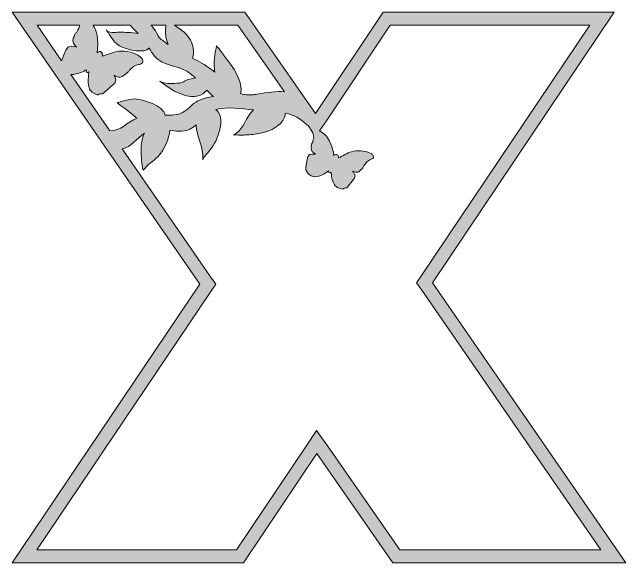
# Model space of a CAD drawing. Header units: millimetres. Extents: x 58 to 947, y -318 to -41.
# Drawn here: x 805.2 to 946.8, y -318 to -191 of the extents above; entities that cross this region are included whole.
import ezdxf

# ---------------------------------------------------------------- set-up
doc = ezdxf.new("R2010")
doc.units = ezdxf.units.MM
doc.header["$MEASUREMENT"] = 0
doc.layers.add('Layer 1', color=7, linetype='Continuous')

# ---------------------------------------------------------------- blocks, each defined once
blk = doc.blocks.new('block 2')
at = {"layer": 'Layer 1'}
h = blk.add_hatch(color=1, dxfattribs=at)
h.dxf.hatch_style = 2
h.paths.add_polyline_path([(902.17, -253.44), (944.13, -191.02), (890.83, -191.02), (875.2, -214.41), (858.84, -191.02), (805.17, -191.02), (848.51, -253.78), (805.17, -318.03), (858.55, -318.03), (875.49, -292.81), (893.08, -318.03), (946.82, -318.03)])
edge = h.paths.add_edge_path()
edge.add_spline(control_points=[(868.02, -209.39), (866.06, -209.19), (863.97, -209.52), (862.07, -209.85), (861.65, -209.92), (861.22, -210), (860.79, -210.06), (860.12, -210.1), (859.45, -210.1), (858.79, -210.01), (858.47, -209.97), (858.16, -209.89), (857.87, -209.79), (857.97, -209.48), (858.01, -209.13), (858, -208.8), (857.99, -207.19), (857.23, -205.69), (856.45, -204.28), (855.86, -203.21), (852.35, -198.78), (852.35, -198.78), (852.35, -198.78), (851.71, -201.26), (851.79, -203.21), (851.81, -203.75), (851.85, -204.31), (851.91, -204.86), (851.62, -204.6), (851.33, -204.35), (851.02, -204.12), (849.68, -203.15), (848.23, -202.37), (846.76, -201.61), (847.07, -200.93), (847.1, -200.11), (846.97, -199.36), (846.74, -198.06), (846.1, -196.84), (845.18, -195.9), (844.43, -195.14), (843.52, -194.58), (842.6, -194.02), (842.6, -194.02), (857.27, -194.02), (857.27, -194.02), (857.27, -194.02), (868.02, -209.39), (868.02, -209.39)], knot_values=[0, 0, 0, 0, 1, 1, 1, 2, 2, 2, 3, 3, 3, 4, 4, 4, 5, 5, 5, 6, 6, 6, 7, 7, 7, 8, 8, 8, 9, 9, 9, 10, 10, 10, 11, 11, 11, 12, 12, 12, 13, 13, 13, 14, 14, 14, 15, 15, 15, 16, 16, 16, 16], degree=3, periodic=1)
edge = h.paths.add_edge_path()
edge.add_spline(control_points=[(840.64, -194.02), (840.63, -194.4), (840.58, -194.77), (840.55, -195.15), (840.49, -196.27), (840.72, -197.39), (841.16, -198.42), (840.45, -197.93), (839.75, -197.41), (839.07, -196.87), (838.88, -196.51), (838.69, -196.14), (838.49, -195.78), (838.17, -195.22), (837.75, -194.55), (837.24, -194.02), (837.24, -194.02), (840.64, -194.02), (840.64, -194.02)], knot_values=[0, 0, 0, 0, 1, 1, 1, 2, 2, 2, 3, 3, 3, 4, 4, 4, 5, 5, 5, 6, 6, 6, 6], degree=3, periodic=1)
edge = h.paths.add_edge_path()
edge.add_spline(control_points=[(817.42, -200.06), (817.42, -200.06), (816.54, -202.2), (816.54, -202.2), (816.54, -202.2), (810.89, -194.02), (810.89, -194.02), (810.89, -194.02), (820.7, -194.02), (820.7, -194.02), (820.7, -194.08), (820.7, -194.14), (820.69, -194.2), (820.68, -194.29), (820.67, -194.38), (820.63, -194.46), (820.49, -194.74), (820.34, -195.03), (820.2, -195.31), (820.15, -195.4), (820.11, -195.5), (820.05, -195.58), (819.92, -195.76), (819.75, -195.91), (819.65, -196.1), (819.49, -196.41), (819.35, -196.74), (819.25, -197.07), (818.99, -197.88), (819.41, -198.49), (819.98, -199.05), (819.33, -198.86), (818.57, -198.69), (818.03, -199.11), (817.72, -199.34), (817.57, -199.71), (817.42, -200.06)], knot_values=[0, 0, 0, 0, 1, 1, 1, 2, 2, 2, 3, 3, 3, 4, 4, 4, 5, 5, 5, 6, 6, 6, 7, 7, 7, 8, 8, 8, 9, 9, 9, 10, 10, 10, 11, 11, 11, 12, 12, 12, 12], degree=3, periodic=1)
edge = h.paths.add_edge_path()
edge.add_spline(control_points=[(818.72, -205.36), (819.09, -205.38), (819.49, -205.34), (819.89, -205.25), (820.49, -205.13), (821.06, -204.91), (821.62, -204.66), (821.8, -204.57), (822.05, -204.38), (822.29, -204.32), (822.24, -204.41), (822.22, -204.51), (822.22, -204.61), (822.22, -204.76), (822.31, -204.87), (822.47, -204.89), (822.52, -204.9), (822.57, -204.89), (822.61, -204.89), (822.65, -204.89), (822.69, -204.88), (822.72, -204.85), (822.76, -204.84), (822.79, -204.82), (822.82, -204.8), (822.87, -205.17), (822.77, -205.66), (822.74, -205.91), (822.64, -206.76), (822.61, -207.67), (822.92, -208.48), (823.06, -208.84), (823.27, -209.22), (823.58, -209.47), (823.93, -209.75), (824.4, -209.81), (824.77, -210.05), (825, -210.2), (825.07, -209.94), (825.27, -209.88), (825.51, -209.8), (825.76, -209.92), (826, -209.85), (826.12, -209.82), (826.22, -209.73), (826.32, -209.64), (827.01, -209.02), (827.71, -208.4), (828.41, -207.77), (828.67, -207.54), (828.94, -207.29), (829.04, -206.95), (829.18, -206.46), (828.91, -205.96), (828.65, -205.52), (828.77, -205.73), (829.51, -205.94), (829.77, -205.97), (830.14, -206.02), (830.51, -205.91), (830.81, -205.69), (831.2, -205.4), (831.61, -205.13), (831.92, -204.74), (832.05, -204.57), (832.2, -204.42), (832.35, -204.28), (832.53, -204.1), (832.75, -203.96), (832.91, -203.77), (833.23, -203.4), (833.65, -203.26), (834.1, -203.15), (834.38, -203.09), (834.66, -203.02), (834.91, -202.9), (835.42, -202.66), (835.49, -202.25), (835.18, -201.8), (835.04, -201.6), (834.86, -201.43), (834.67, -201.29), (833.27, -200.28), (831.53, -199.86), (829.81, -200.03), (828.41, -200.16), (827.23, -200.79), (825.91, -201.14), (826.02, -200.91), (826.04, -200.65), (825.89, -200.4), (825.72, -200.11), (825.39, -200), (825.08, -200.12), (824.94, -200.18), (824.84, -200.27), (824.75, -200.38), (824.79, -200.2), (824.82, -200.01), (824.84, -199.82), (824.97, -198.55), (824.94, -197.28), (824.67, -196.02), (824.52, -195.34), (824.27, -194.69), (823.89, -194.09), (823.88, -194.07), (823.86, -194.05), (823.84, -194.02), (823.84, -194.02), (832.42, -194.02), (832.42, -194.02), (833.01, -194.67), (833.63, -195.29), (834.26, -195.9), (832.75, -195.66), (831.2, -195.63), (829.89, -195.63), (828.9, -195.64), (827.43, -195.91), (826.87, -195.1), (828.08, -196.68), (828.41, -198.11), (830.67, -199.13), (831.78, -199.63), (835.75, -200.57), (836.74, -199.33), (836.75, -199.31), (836.76, -199.29), (836.77, -199.27), (837.51, -200.61), (838.39, -201.76), (839.8, -202.53), (841.52, -203.47), (843.58, -203.57), (845.3, -204.53), (846.1, -204.97), (846.8, -205.55), (847.46, -206.19), (846.54, -206.3), (845.65, -206.58), (845.12, -206.85), (844.85, -206.98), (844.6, -207.12), (844.33, -207.22), (843.96, -207.34), (843.57, -207.37), (843.19, -207.4), (841.85, -207.49), (840.43, -207.57), (839.26, -206.92), (841.4, -208.56), (843.74, -210.18), (846.43, -210.43), (846.99, -210.48), (847.56, -210.47), (848.11, -210.33), (848.73, -210.17), (849.57, -209.65), (850.11, -209.01), (850.62, -209.52), (851.13, -210.01), (851.66, -210.46), (850.36, -210.6), (849.05, -210.99), (848.05, -211.49), (846.81, -212.11), (846.04, -213.16), (844.9, -213.92), (843.77, -214.67), (842.43, -214.78), (841.1, -214.8), (840.9, -214.8), (840.7, -214.8), (840.51, -214.8), (839.98, -212.49), (835.39, -211.11), (833.55, -211.03), (832.14, -210.97), (829.38, -211.91), (829.38, -211.91), (829.38, -211.91), (832.54, -214.19), (833.48, -215.1), (833.59, -215.21), (833.74, -215.32), (833.91, -215.44), (831.83, -216.34), (830.09, -218.48), (827.71, -218.38), (827.71, -218.38), (818.72, -205.36), (818.72, -205.36)], knot_values=[0, 0, 0, 0, 1, 1, 1, 2, 2, 2, 3, 3, 3, 4, 4, 4, 5, 5, 5, 6, 6, 6, 7, 7, 7, 8, 8, 8, 9, 9, 9, 10, 10, 10, 11, 11, 11, 12, 12, 12, 13, 13, 13, 14, 14, 14, 15, 15, 15, 16, 16, 16, 17, 17, 17, 18, 18, 18, 19, 19, 19, 20, 20, 20, 21, 21, 21, 22, 22, 22, 23, 23, 23, 24, 24, 24, 25, 25, 25, 26, 26, 26, 27, 27, 27, 28, 28, 28, 29, 29, 29, 30, 30, 30, 31, 31, 31, 32, 32, 32, 33, 33, 33, 34, 34, 34, 35, 35, 35, 36, 36, 36, 37, 37, 37, 38, 38, 38, 39, 39, 39, 40, 40, 40, 41, 41, 41, 42, 42, 42, 43, 43, 43, 44, 44, 44, 45, 45, 45, 46, 46, 46, 47, 47, 47, 48, 48, 48, 49, 49, 49, 50, 50, 50, 51, 51, 51, 52, 52, 52, 53, 53, 53, 54, 54, 54, 55, 55, 55, 56, 56, 56, 57, 57, 57, 58, 58, 58, 59, 59, 59, 60, 60, 60, 61, 61, 61, 62, 62, 62, 63, 63, 63, 64, 64, 64, 64], degree=3, periodic=1)
edge = h.paths.add_edge_path()
edge.add_spline(control_points=[(877.95, -291.09), (877.95, -291.09), (875.44, -287.5), (875.44, -287.5), (875.44, -287.5), (873, -291.13), (873, -291.13), (873, -291.13), (856.95, -315.03), (856.95, -315.03), (856.95, -315.03), (810.82, -315.03), (810.82, -315.03), (810.82, -315.03), (851, -255.45), (851, -255.45), (851, -255.45), (852.14, -253.76), (852.14, -253.76), (852.14, -253.76), (850.98, -252.07), (850.98, -252.07), (850.98, -252.07), (830.58, -222.53), (830.58, -222.53), (832.65, -222.1), (833.96, -220.14), (835.68, -218.9), (835.13, -220.15), (834.94, -221.66), (834.93, -222.81), (834.92, -224.37), (835.07, -225.93), (835.38, -227.46), (835.97, -226.82), (836.54, -226.17), (837.24, -225.66), (838.32, -224.86), (839.3, -223.98), (839.94, -222.8), (840.7, -221.4), (841.42, -219.93), (841.54, -218.34), (841.54, -218.29), (841.54, -218.25), (841.54, -218.21), (842.48, -218.37), (843.41, -218.52), (844.36, -218.45), (845.72, -218.36), (846.73, -217.79), (847.61, -216.98), (847.68, -218.29), (848.09, -219.57), (848.48, -220.83), (848.9, -222.21), (849.3, -223.64), (849.15, -225.08), (849.21, -224.52), (849.96, -223.85), (850.31, -223.44), (851.49, -222.08), (852.47, -220.42), (852.95, -218.64), (853.4, -216.98), (853.79, -214.66), (852.21, -213.48), (854.89, -212.73), (858.12, -213.3), (860.87, -213.55), (860.6, -213.81), (860.35, -214.08), (860.14, -214.37), (858.89, -216.03), (858.29, -218.4), (856.28, -219.37), (856.58, -219.23), (857.38, -219.37), (857.75, -219.37), (858.32, -219.36), (858.9, -219.34), (859.47, -219.31), (860.61, -219.25), (861.74, -219.12), (862.85, -218.85), (864.87, -218.35), (867.23, -217.34), (868.03, -215.25), (868.16, -214.92), (868.22, -214.6), (868.24, -214.29), (870.09, -214.72), (871.8, -215.48), (873.12, -216.94), (873.23, -217.06), (873.35, -217.13), (873.47, -217.18), (873.47, -217.18), (874.53, -218.69), (874.53, -218.69), (874.54, -218.76), (874.55, -218.83), (874.58, -218.89), (874.67, -219.12), (874.69, -219.34), (874.71, -219.56), (874.73, -219.65), (874.76, -219.74), (874.77, -219.83), (874.78, -219.9), (874.78, -219.97), (874.77, -220.04), (874.72, -220.29), (874.65, -220.53), (874.59, -220.78), (874.57, -220.85), (874.56, -220.93), (874.53, -221.01), (874.45, -221.17), (874.34, -221.31), (874.3, -221.48), (874.23, -221.74), (874.19, -222.02), (874.17, -222.29), (874.13, -222.97), (874.6, -223.4), (875.19, -223.76), (874.62, -223.7), (873.95, -223.67), (873.59, -224.08), (873.38, -224.3), (873.33, -224.62), (873.28, -224.92), (873.28, -224.92), (872.98, -226.87), (872.98, -226.87), (872.95, -227.03), (872.93, -227.18), (872.97, -227.34), (873, -227.43), (873.04, -227.52), (873.09, -227.6), (873.13, -227.67), (873.17, -227.74), (873.21, -227.82), (873.93, -229.09), (875.18, -229.16), (876.41, -228.69), (876.88, -228.51), (877.31, -228.25), (877.72, -227.98), (877.85, -227.89), (878.02, -227.7), (878.21, -227.62), (878.18, -227.7), (878.18, -227.78), (878.2, -227.86), (878.24, -227.98), (878.34, -228.06), (878.47, -228.05), (878.51, -228.05), (878.55, -228.04), (878.59, -228.03), (878.62, -228.02), (878.65, -228.01), (878.67, -227.99), (878.7, -227.97), (878.72, -227.95), (878.74, -227.93), (878.86, -228.22), (878.88, -228.62), (878.91, -228.82), (879, -229.5), (879.17, -230.23), (879.59, -230.83), (879.78, -231.1), (880.04, -231.37), (880.35, -231.52), (880.7, -231.7), (881.09, -231.68), (881.45, -231.82), (881.67, -231.91), (881.68, -231.69), (881.83, -231.62), (882.02, -231.53), (882.24, -231.58), (882.43, -231.5), (882.52, -231.45), (882.59, -231.37), (882.65, -231.29), (883.09, -230.7), (883.54, -230.11), (883.99, -229.52), (884.15, -229.3), (884.33, -229.07), (884.34, -228.79), (884.35, -228.38), (884.02, -228.02), (883.71, -227.71), (883.86, -227.85), (884.52, -227.92), (884.74, -227.91), (885.06, -227.9), (885.34, -227.76), (885.54, -227.55), (885.8, -227.26), (886.09, -226.99), (886.26, -226.64), (886.33, -226.49), (886.43, -226.36), (886.52, -226.22), (886.63, -226.06), (886.78, -225.92), (886.88, -225.74), (887.07, -225.4), (887.39, -225.24), (887.73, -225.09), (887.95, -225), (888.17, -224.91), (888.35, -224.78), (888.72, -224.52), (888.69, -224.19), (888.34, -223.87), (888.19, -223.74), (888, -223.62), (887.81, -223.54), (886.45, -222.93), (884.92, -222.84), (883.53, -223.2), (882.4, -223.5), (881.56, -224.16), (880.53, -224.61), (880.58, -224.41), (880.54, -224.21), (880.36, -224.03), (880.16, -223.83), (879.87, -223.78), (879.64, -223.92), (879.53, -223.98), (879.47, -224.07), (879.42, -224.17), (879.41, -224.02), (879.4, -223.86), (879.37, -223.71), (879.22, -222.69), (878.92, -221.69), (878.44, -220.73), (878.17, -220.21), (877.83, -219.73), (877.39, -219.31), (877.02, -218.95), (876.59, -218.65), (876.14, -218.4), (876.14, -218.4), (877.69, -216.08), (877.69, -216.08), (877.69, -216.08), (892.43, -194.02), (892.43, -194.02), (892.43, -194.02), (938.5, -194.02), (938.5, -194.02), (938.5, -194.02), (899.68, -251.77), (899.68, -251.77), (899.68, -251.77), (898.54, -253.47), (898.54, -253.47), (898.54, -253.47), (899.71, -255.15), (899.71, -255.15), (899.71, -255.15), (941.1, -315.03), (941.1, -315.03), (941.1, -315.03), (894.65, -315.03), (894.65, -315.03), (894.65, -315.03), (877.95, -291.09), (877.95, -291.09)], knot_values=[0, 0, 0, 0, 1, 1, 1, 2, 2, 2, 3, 3, 3, 4, 4, 4, 5, 5, 5, 6, 6, 6, 7, 7, 7, 8, 8, 8, 9, 9, 9, 10, 10, 10, 11, 11, 11, 12, 12, 12, 13, 13, 13, 14, 14, 14, 15, 15, 15, 16, 16, 16, 17, 17, 17, 18, 18, 18, 19, 19, 19, 20, 20, 20, 21, 21, 21, 22, 22, 22, 23, 23, 23, 24, 24, 24, 25, 25, 25, 26, 26, 26, 27, 27, 27, 28, 28, 28, 29, 29, 29, 30, 30, 30, 31, 31, 31, 32, 32, 32, 33, 33, 33, 34, 34, 34, 35, 35, 35, 36, 36, 36, 37, 37, 37, 38, 38, 38, 39, 39, 39, 40, 40, 40, 41, 41, 41, 42, 42, 42, 43, 43, 43, 44, 44, 44, 45, 45, 45, 46, 46, 46, 47, 47, 47, 48, 48, 48, 49, 49, 49, 50, 50, 50, 51, 51, 51, 52, 52, 52, 53, 53, 53, 54, 54, 54, 55, 55, 55, 56, 56, 56, 57, 57, 57, 58, 58, 58, 59, 59, 59, 60, 60, 60, 61, 61, 61, 62, 62, 62, 63, 63, 63, 64, 64, 64, 65, 65, 65, 66, 66, 66, 67, 67, 67, 68, 68, 68, 69, 69, 69, 70, 70, 70, 71, 71, 71, 72, 72, 72, 73, 73, 73, 74, 74, 74, 75, 75, 75, 76, 76, 76, 77, 77, 77, 78, 78, 78, 79, 79, 79, 80, 80, 80, 81, 81, 81, 82, 82, 82, 83, 83, 83, 84, 84, 84, 85, 85, 85, 86, 86, 86, 87, 87, 87, 88, 88, 88, 89, 89, 89, 90, 90, 90, 91, 91, 91, 92, 92, 92, 93, 93, 93, 93], degree=3, periodic=1)
at = {"layer": 'Layer 1', "lineweight": 0}
for points in [[(902.17, -253.44), (944.13, -191.02), (890.83, -191.02), (875.2, -214.41), (858.84, -191.02), (805.17, -191.02), (848.51, -253.78), (805.17, -318.03), (858.55, -318.03), (875.49, -292.81), (893.08, -318.03), (946.82, -318.03), (902.17, -253.44)], [(829.38, -210.61), (829.38, -210.61)]]:
    blk.add_lwpolyline(points, dxfattribs=at)
for points, knots in [([(877.95, -291.09), (877.95, -291.09), (875.44, -287.5), (875.44, -287.5), (875.44, -287.5), (873, -291.13), (873, -291.13), (873, -291.13), (856.95, -315.03), (856.95, -315.03), (856.95, -315.03), (810.82, -315.03), (810.82, -315.03), (810.82, -315.03), (851, -255.45), (851, -255.45), (851, -255.45), (852.14, -253.76), (852.14, -253.76), (852.14, -253.76), (850.98, -252.07), (850.98, -252.07), (850.98, -252.07), (830.58, -222.53), (830.58, -222.53), (832.65, -222.1), (833.96, -220.14), (835.68, -218.9), (835.13, -220.15), (834.94, -221.66), (834.93, -222.81), (834.92, -224.37), (835.07, -225.93), (835.38, -227.46), (835.97, -226.82), (836.54, -226.17), (837.24, -225.66), (838.32, -224.86), (839.3, -223.98), (839.94, -222.8), (840.7, -221.4), (841.42, -219.93), (841.54, -218.34), (841.54, -218.29), (841.54, -218.25), (841.54, -218.21), (842.48, -218.37), (843.41, -218.52), (844.36, -218.45), (845.72, -218.36), (846.73, -217.79), (847.61, -216.98), (847.68, -218.29), (848.09, -219.57), (848.48, -220.83), (848.9, -222.21), (849.3, -223.64), (849.15, -225.08), (849.21, -224.52), (849.96, -223.85), (850.31, -223.44), (851.49, -222.08), (852.47, -220.42), (852.95, -218.64), (853.4, -216.98), (853.79, -214.66), (852.21, -213.48), (854.89, -212.73), (858.12, -213.3), (860.87, -213.55), (860.6, -213.81), (860.35, -214.08), (860.14, -214.37), (858.89, -216.03), (858.29, -218.4), (856.28, -219.37), (856.58, -219.23), (857.38, -219.37), (857.75, -219.37), (858.32, -219.36), (858.9, -219.34), (859.47, -219.31), (860.61, -219.25), (861.74, -219.12), (862.85, -218.85), (864.87, -218.35), (867.23, -217.34), (868.03, -215.25), (868.16, -214.92), (868.22, -214.6), (868.24, -214.29), (870.09, -214.72), (871.8, -215.48), (873.12, -216.94), (873.23, -217.06), (873.35, -217.13), (873.47, -217.18), (873.47, -217.18), (874.53, -218.69), (874.53, -218.69), (874.54, -218.76), (874.55, -218.83), (874.58, -218.89), (874.67, -219.12), (874.69, -219.34), (874.71, -219.56), (874.73, -219.65), (874.76, -219.74), (874.77, -219.83), (874.78, -219.9), (874.78, -219.97), (874.77, -220.04), (874.72, -220.29), (874.65, -220.53), (874.59, -220.78), (874.57, -220.85), (874.56, -220.93), (874.53, -221.01), (874.45, -221.17), (874.34, -221.31), (874.3, -221.48), (874.23, -221.74), (874.19, -222.02), (874.17, -222.29), (874.13, -222.97), (874.6, -223.4), (875.19, -223.76), (874.62, -223.7), (873.95, -223.67), (873.59, -224.08), (873.38, -224.3), (873.33, -224.62), (873.28, -224.92), (873.28, -224.92), (872.98, -226.87), (872.98, -226.87), (872.95, -227.03), (872.93, -227.18), (872.97, -227.34), (873, -227.43), (873.04, -227.52), (873.09, -227.6), (873.13, -227.67), (873.17, -227.74), (873.21, -227.82), (873.93, -229.09), (875.18, -229.16), (876.41, -228.69), (876.88, -228.51), (877.31, -228.25), (877.72, -227.98), (877.85, -227.89), (878.02, -227.7), (878.21, -227.62), (878.18, -227.7), (878.18, -227.78), (878.2, -227.86), (878.24, -227.98), (878.34, -228.06), (878.47, -228.05), (878.51, -228.05), (878.55, -228.04), (878.59, -228.03), (878.62, -228.02), (878.65, -228.01), (878.67, -227.99), (878.7, -227.97), (878.72, -227.95), (878.74, -227.93), (878.86, -228.22), (878.88, -228.62), (878.91, -228.82), (879, -229.5), (879.17, -230.23), (879.59, -230.83), (879.78, -231.1), (880.04, -231.37), (880.35, -231.52), (880.7, -231.7), (881.09, -231.68), (881.45, -231.82), (881.67, -231.91), (881.68, -231.69), (881.83, -231.62), (882.02, -231.53), (882.24, -231.58), (882.43, -231.5), (882.52, -231.45), (882.59, -231.37), (882.65, -231.29), (883.09, -230.7), (883.54, -230.11), (883.99, -229.52), (884.15, -229.3), (884.33, -229.07), (884.34, -228.79), (884.35, -228.38), (884.02, -228.02), (883.71, -227.71), (883.86, -227.85), (884.52, -227.92), (884.74, -227.91), (885.06, -227.9), (885.34, -227.76), (885.54, -227.55), (885.8, -227.26), (886.09, -226.99), (886.26, -226.64), (886.33, -226.49), (886.43, -226.36), (886.52, -226.22), (886.63, -226.06), (886.78, -225.92), (886.88, -225.74), (887.07, -225.4), (887.39, -225.24), (887.73, -225.09), (887.95, -225), (888.17, -224.91), (888.35, -224.78), (888.72, -224.52), (888.69, -224.19), (888.34, -223.87), (888.19, -223.74), (888, -223.62), (887.81, -223.54), (886.45, -222.93), (884.92, -222.84), (883.53, -223.2), (882.4, -223.5), (881.56, -224.16), (880.53, -224.61), (880.58, -224.41), (880.54, -224.21), (880.36, -224.03), (880.16, -223.83), (879.87, -223.78), (879.64, -223.92), (879.53, -223.98), (879.47, -224.07), (879.42, -224.17), (879.41, -224.02), (879.4, -223.86), (879.37, -223.71), (879.22, -222.69), (878.92, -221.69), (878.44, -220.73), (878.17, -220.21), (877.83, -219.73), (877.39, -219.31), (877.02, -218.95), (876.59, -218.65), (876.14, -218.4), (876.14, -218.4), (877.69, -216.08), (877.69, -216.08), (877.69, -216.08), (892.43, -194.02), (892.43, -194.02), (892.43, -194.02), (938.5, -194.02), (938.5, -194.02), (938.5, -194.02), (899.68, -251.77), (899.68, -251.77), (899.68, -251.77), (898.54, -253.47), (898.54, -253.47), (898.54, -253.47), (899.71, -255.15), (899.71, -255.15), (899.71, -255.15), (941.1, -315.03), (941.1, -315.03), (941.1, -315.03), (894.65, -315.03), (894.65, -315.03), (894.65, -315.03), (877.95, -291.09), (877.95, -291.09)], [0, 0, 0, 0, 1, 1, 1, 2, 2, 2, 3, 3, 3, 4, 4, 4, 5, 5, 5, 6, 6, 6, 7, 7, 7, 8, 8, 8, 9, 9, 9, 10, 10, 10, 11, 11, 11, 12, 12, 12, 13, 13, 13, 14, 14, 14, 15, 15, 15, 16, 16, 16, 17, 17, 17, 18, 18, 18, 19, 19, 19, 20, 20, 20, 21, 21, 21, 22, 22, 22, 23, 23, 23, 24, 24, 24, 25, 25, 25, 26, 26, 26, 27, 27, 27, 28, 28, 28, 29, 29, 29, 30, 30, 30, 31, 31, 31, 32, 32, 32, 33, 33, 33, 34, 34, 34, 35, 35, 35, 36, 36, 36, 37, 37, 37, 38, 38, 38, 39, 39, 39, 40, 40, 40, 41, 41, 41, 42, 42, 42, 43, 43, 43, 44, 44, 44, 45, 45, 45, 46, 46, 46, 47, 47, 47, 48, 48, 48, 49, 49, 49, 50, 50, 50, 51, 51, 51, 52, 52, 52, 53, 53, 53, 54, 54, 54, 55, 55, 55, 56, 56, 56, 57, 57, 57, 58, 58, 58, 59, 59, 59, 60, 60, 60, 61, 61, 61, 62, 62, 62, 63, 63, 63, 64, 64, 64, 65, 65, 65, 66, 66, 66, 67, 67, 67, 68, 68, 68, 69, 69, 69, 70, 70, 70, 71, 71, 71, 72, 72, 72, 73, 73, 73, 74, 74, 74, 75, 75, 75, 76, 76, 76, 77, 77, 77, 78, 78, 78, 79, 79, 79, 80, 80, 80, 81, 81, 81, 82, 82, 82, 83, 83, 83, 84, 84, 84, 85, 85, 85, 86, 86, 86, 87, 87, 87, 88, 88, 88, 89, 89, 89, 90, 90, 90, 91, 91, 91, 92, 92, 92, 93, 93, 93, 93]), ([(817.42, -200.06), (817.42, -200.06), (816.54, -202.2), (816.54, -202.2), (816.54, -202.2), (810.89, -194.02), (810.89, -194.02), (810.89, -194.02), (820.7, -194.02), (820.7, -194.02), (820.7, -194.08), (820.7, -194.14), (820.69, -194.2), (820.68, -194.29), (820.67, -194.38), (820.63, -194.46), (820.49, -194.74), (820.34, -195.03), (820.2, -195.31), (820.15, -195.4), (820.11, -195.5), (820.05, -195.58), (819.92, -195.76), (819.75, -195.91), (819.65, -196.1), (819.49, -196.41), (819.35, -196.74), (819.25, -197.07), (818.99, -197.88), (819.41, -198.49), (819.98, -199.05), (819.33, -198.86), (818.57, -198.69), (818.03, -199.11), (817.72, -199.34), (817.57, -199.71), (817.42, -200.06)], [0, 0, 0, 0, 1, 1, 1, 2, 2, 2, 3, 3, 3, 4, 4, 4, 5, 5, 5, 6, 6, 6, 7, 7, 7, 8, 8, 8, 9, 9, 9, 10, 10, 10, 11, 11, 11, 12, 12, 12, 12]), ([(818.72, -205.36), (819.09, -205.38), (819.49, -205.34), (819.89, -205.25), (820.49, -205.13), (821.06, -204.91), (821.62, -204.66), (821.8, -204.57), (822.05, -204.38), (822.29, -204.32), (822.24, -204.41), (822.22, -204.51), (822.22, -204.61), (822.22, -204.76), (822.31, -204.87), (822.47, -204.89), (822.52, -204.9), (822.57, -204.89), (822.61, -204.89), (822.65, -204.89), (822.69, -204.88), (822.72, -204.85), (822.76, -204.84), (822.79, -204.82), (822.82, -204.8), (822.87, -205.17), (822.77, -205.66), (822.74, -205.91), (822.64, -206.76), (822.61, -207.67), (822.92, -208.48), (823.06, -208.84), (823.27, -209.22), (823.58, -209.47), (823.93, -209.75), (824.4, -209.81), (824.77, -210.05), (825, -210.2), (825.07, -209.94), (825.27, -209.88), (825.51, -209.8), (825.76, -209.92), (826, -209.85), (826.12, -209.82), (826.22, -209.73), (826.32, -209.64), (827.01, -209.02), (827.71, -208.4), (828.41, -207.77), (828.67, -207.54), (828.94, -207.29), (829.04, -206.95), (829.18, -206.46), (828.91, -205.96), (828.65, -205.52), (828.77, -205.73), (829.51, -205.94), (829.77, -205.97), (830.14, -206.02), (830.51, -205.91), (830.81, -205.69), (831.2, -205.4), (831.61, -205.13), (831.92, -204.74), (832.05, -204.57), (832.2, -204.42), (832.35, -204.28), (832.53, -204.1), (832.75, -203.96), (832.91, -203.77), (833.23, -203.4), (833.65, -203.26), (834.1, -203.15), (834.38, -203.09), (834.66, -203.02), (834.91, -202.9), (835.42, -202.66), (835.49, -202.25), (835.18, -201.8), (835.04, -201.6), (834.86, -201.43), (834.67, -201.29), (833.27, -200.28), (831.53, -199.86), (829.81, -200.03), (828.41, -200.16), (827.23, -200.79), (825.91, -201.14), (826.02, -200.91), (826.04, -200.65), (825.89, -200.4), (825.72, -200.11), (825.39, -200), (825.08, -200.12), (824.94, -200.18), (824.84, -200.27), (824.75, -200.38), (824.79, -200.2), (824.82, -200.01), (824.84, -199.82), (824.97, -198.55), (824.94, -197.28), (824.67, -196.02), (824.52, -195.34), (824.27, -194.69), (823.89, -194.09), (823.88, -194.07), (823.86, -194.05), (823.84, -194.02), (823.84, -194.02), (832.42, -194.02), (832.42, -194.02), (833.01, -194.67), (833.63, -195.29), (834.26, -195.9), (832.75, -195.66), (831.2, -195.63), (829.89, -195.63), (828.9, -195.64), (827.43, -195.91), (826.87, -195.1), (828.08, -196.68), (828.41, -198.11), (830.67, -199.13), (831.78, -199.63), (835.75, -200.57), (836.74, -199.33), (836.75, -199.31), (836.76, -199.29), (836.77, -199.27), (837.51, -200.61), (838.39, -201.76), (839.8, -202.53), (841.52, -203.47), (843.58, -203.57), (845.3, -204.53), (846.1, -204.97), (846.8, -205.55), (847.46, -206.19), (846.54, -206.3), (845.65, -206.58), (845.12, -206.85), (844.85, -206.98), (844.6, -207.12), (844.33, -207.22), (843.96, -207.34), (843.57, -207.37), (843.19, -207.4), (841.85, -207.49), (840.43, -207.57), (839.26, -206.92), (841.4, -208.56), (843.74, -210.18), (846.43, -210.43), (846.99, -210.48), (847.56, -210.47), (848.11, -210.33), (848.73, -210.17), (849.57, -209.65), (850.11, -209.01), (850.62, -209.52), (851.13, -210.01), (851.66, -210.46), (850.36, -210.6), (849.05, -210.99), (848.05, -211.49), (846.81, -212.11), (846.04, -213.16), (844.9, -213.92), (843.77, -214.67), (842.43, -214.78), (841.1, -214.8), (840.9, -214.8), (840.7, -214.8), (840.51, -214.8), (839.98, -212.49), (835.39, -211.11), (833.55, -211.03), (832.14, -210.97), (829.38, -211.91), (829.38, -211.91), (829.38, -211.91), (832.54, -214.19), (833.48, -215.1), (833.59, -215.21), (833.74, -215.32), (833.91, -215.44), (831.83, -216.34), (830.09, -218.48), (827.71, -218.38), (827.71, -218.38), (818.72, -205.36), (818.72, -205.36)], [0, 0, 0, 0, 1, 1, 1, 2, 2, 2, 3, 3, 3, 4, 4, 4, 5, 5, 5, 6, 6, 6, 7, 7, 7, 8, 8, 8, 9, 9, 9, 10, 10, 10, 11, 11, 11, 12, 12, 12, 13, 13, 13, 14, 14, 14, 15, 15, 15, 16, 16, 16, 17, 17, 17, 18, 18, 18, 19, 19, 19, 20, 20, 20, 21, 21, 21, 22, 22, 22, 23, 23, 23, 24, 24, 24, 25, 25, 25, 26, 26, 26, 27, 27, 27, 28, 28, 28, 29, 29, 29, 30, 30, 30, 31, 31, 31, 32, 32, 32, 33, 33, 33, 34, 34, 34, 35, 35, 35, 36, 36, 36, 37, 37, 37, 38, 38, 38, 39, 39, 39, 40, 40, 40, 41, 41, 41, 42, 42, 42, 43, 43, 43, 44, 44, 44, 45, 45, 45, 46, 46, 46, 47, 47, 47, 48, 48, 48, 49, 49, 49, 50, 50, 50, 51, 51, 51, 52, 52, 52, 53, 53, 53, 54, 54, 54, 55, 55, 55, 56, 56, 56, 57, 57, 57, 58, 58, 58, 59, 59, 59, 60, 60, 60, 61, 61, 61, 62, 62, 62, 63, 63, 63, 64, 64, 64, 64]), ([(840.64, -194.02), (840.63, -194.4), (840.58, -194.77), (840.55, -195.15), (840.49, -196.27), (840.72, -197.39), (841.16, -198.42), (840.45, -197.93), (839.75, -197.41), (839.07, -196.87), (838.88, -196.51), (838.69, -196.14), (838.49, -195.78), (838.17, -195.22), (837.75, -194.55), (837.24, -194.02), (837.24, -194.02), (840.64, -194.02), (840.64, -194.02)], [0, 0, 0, 0, 1, 1, 1, 2, 2, 2, 3, 3, 3, 4, 4, 4, 5, 5, 5, 6, 6, 6, 6]), ([(868.02, -209.39), (866.06, -209.19), (863.97, -209.52), (862.07, -209.85), (861.65, -209.92), (861.22, -210), (860.79, -210.06), (860.12, -210.1), (859.45, -210.1), (858.79, -210.01), (858.47, -209.97), (858.16, -209.89), (857.87, -209.79), (857.97, -209.48), (858.01, -209.13), (858, -208.8), (857.99, -207.19), (857.23, -205.69), (856.45, -204.28), (855.86, -203.21), (852.35, -198.78), (852.35, -198.78), (852.35, -198.78), (851.71, -201.26), (851.79, -203.21), (851.81, -203.75), (851.85, -204.31), (851.91, -204.86), (851.62, -204.6), (851.33, -204.35), (851.02, -204.12), (849.68, -203.15), (848.23, -202.37), (846.76, -201.61), (847.07, -200.93), (847.1, -200.11), (846.97, -199.36), (846.74, -198.06), (846.1, -196.84), (845.18, -195.9), (844.43, -195.14), (843.52, -194.58), (842.6, -194.02), (842.6, -194.02), (857.27, -194.02), (857.27, -194.02), (857.27, -194.02), (868.02, -209.39), (868.02, -209.39)], [0, 0, 0, 0, 1, 1, 1, 2, 2, 2, 3, 3, 3, 4, 4, 4, 5, 5, 5, 6, 6, 6, 7, 7, 7, 8, 8, 8, 9, 9, 9, 10, 10, 10, 11, 11, 11, 12, 12, 12, 13, 13, 13, 14, 14, 14, 15, 15, 15, 16, 16, 16, 16])]:
    blk.add_open_spline(points, degree=3, knots=knots, dxfattribs=at)

msp = doc.modelspace()

# ---------------------------------------------------------------- block references
at = {"layer": 'Layer 1'}
msp.add_blockref('block 2', (0, 0), dxfattribs=at)

doc.saveas('drawing.dxf')
